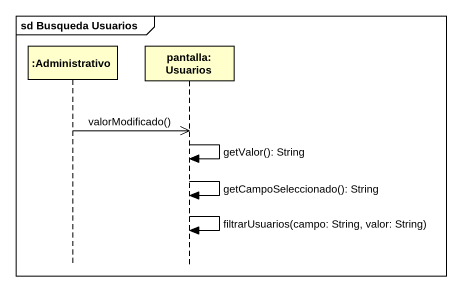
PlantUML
@startuml
mainframe sd Busqueda Usuarios
hide footbox
participant ":Administrativo" as Administrativo
participant "pantalla: Usuarios" as pantalla_Usuarios

Administrativo ->> pantalla_Usuarios : valorModificado()
pantalla_Usuarios -> pantalla_Usuarios : getValor(): String
pantalla_Usuarios -> pantalla_Usuarios : getCampoSeleccionado(): String
pantalla_Usuarios -> pantalla_Usuarios : filtrarUsuarios(campo: String, valor: String)
@enduml
